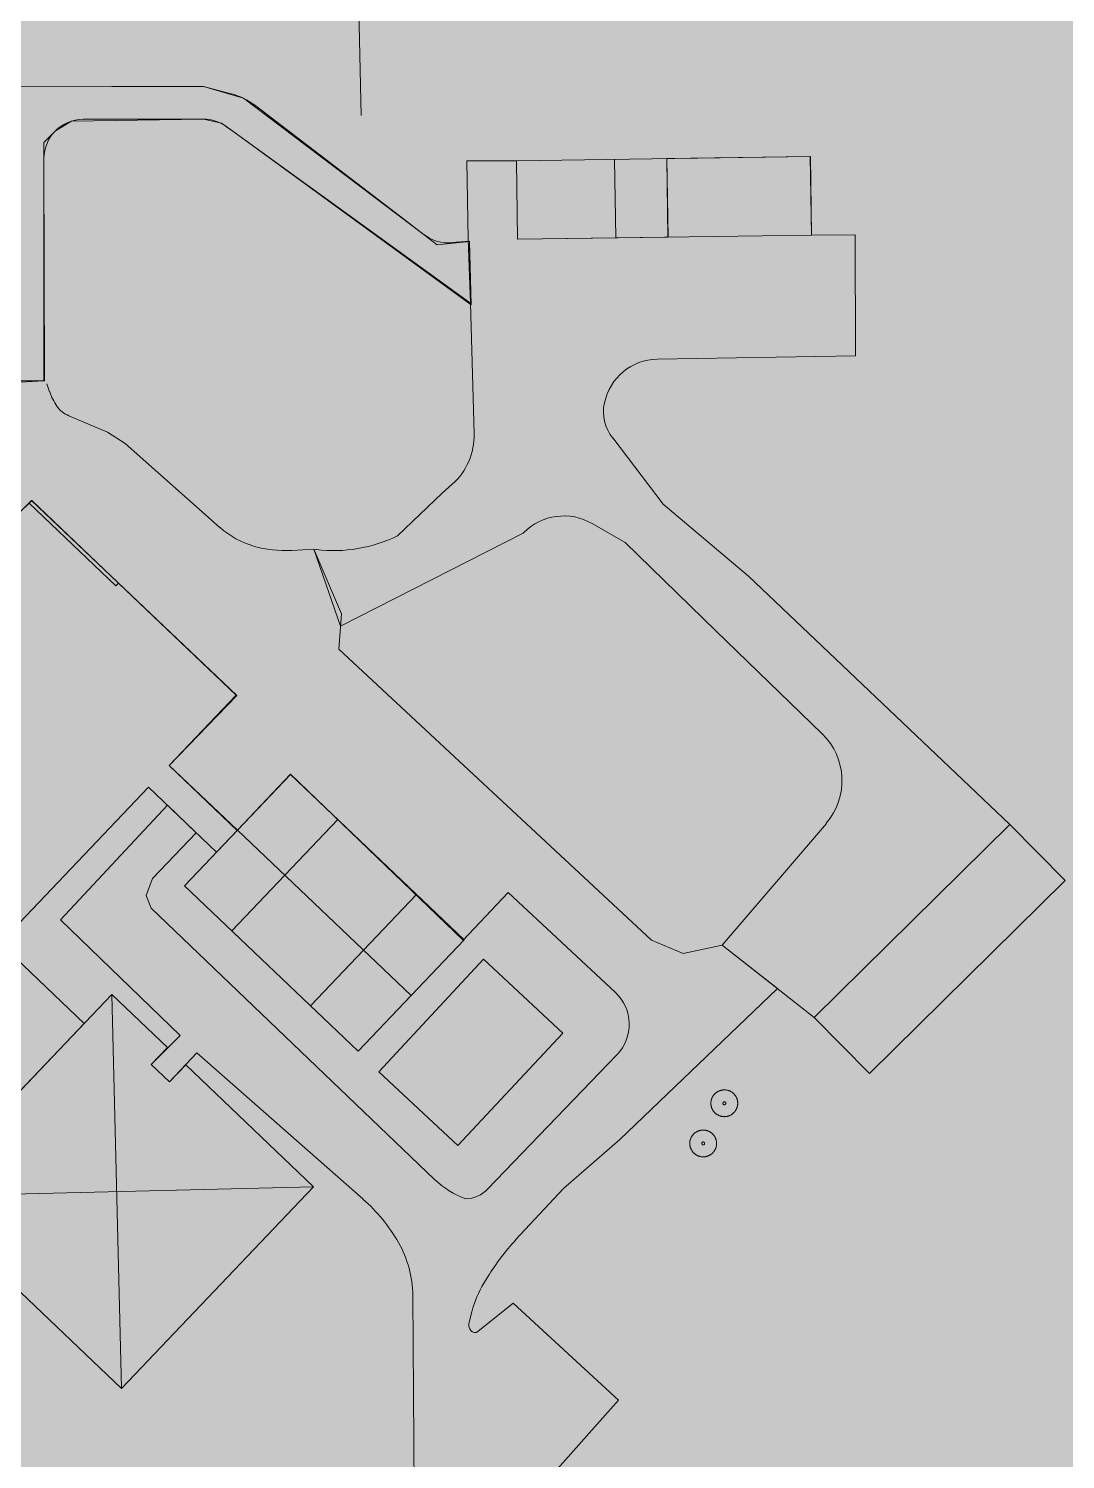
# Model space of a CAD drawing. Header units: metres. Extents: x 68582 to 69192, y 19191 to 19633.
# Drawn here: x 69034.2 to 69113.4, y 19351.9 to 19461.3 of the extents above; entities that cross this region are included whole.
import ezdxf

# ---------------------------------------------------------------- set-up
doc = ezdxf.new("R2010")
doc.units = ezdxf.units.M
doc.layers.get('0').update_dxf_attribs({"lineweight": 15})
doc.layers.add('Kasvillisuus', color=7, linetype='Continuous', lineweight=5)
doc.layers.add('None', color=7, linetype='Continuous', lineweight=5)

# ---------------------------------------------------------------- blocks, each defined once
blk = doc.blocks.new('Group-1402')
at = {"layer": 'Kasvillisuus', "color": 7, "linetype": 'Continuous', "lineweight": 5, "transparency": 33554687}
for points in [[(377.49, -183.45), (377.63, -183.21), (377.63, -182.67), (377.35, -182.19), (376.87, -181.92), (376.32, -181.93), (375.85, -182.2), (375.58, -182.68), (375.58, -183.23), (375.86, -183.7), (376.34, -183.97), (376.89, -183.97), (377.36, -183.69), (377.49, -183.45)], [(376.71, -182.9), (376.69, -182.88), (376.65, -182.84), (376.59, -182.83), (376.53, -182.86), (376.5, -182.91), (376.49, -182.97), (376.51, -183.02), (376.56, -183.06), (376.62, -183.06), (376.68, -183.04), (376.71, -182.99), (376.72, -182.93), (376.71, -182.9)]]:
    blk.add_open_spline(points, degree=2, dxfattribs=at)
blk = doc.blocks.new('Group-1401')
at = {"layer": 'Kasvillisuus', "color": 7, "linetype": 'Continuous', "lineweight": 5, "transparency": 33554687}
for points in [[(375.88, -186.52), (376.02, -186.28), (376.01, -185.73), (375.73, -185.26), (375.26, -184.99), (374.71, -185), (374.23, -185.27), (373.96, -185.75), (373.97, -186.3), (374.25, -186.77), (374.72, -187.04), (375.27, -187.04), (375.74, -186.76), (375.88, -186.52)], [(375.09, -185.97), (375.08, -185.94), (375.03, -185.91), (374.97, -185.9), (374.92, -185.93), (374.88, -185.98), (374.88, -186.03), (374.9, -186.09), (374.95, -186.12), (375.01, -186.13), (375.06, -186.11), (375.1, -186.06), (375.1, -186), (375.09, -185.97)]]:
    blk.add_open_spline(points, degree=2, dxfattribs=at)
blk = doc.blocks.new('Group-3')
at = {"layer": 'None', "linetype": 'Continuous', "lineweight": 0, "true_color": 0xbbbbbb, "transparency": 33554687}
blk.add_hatch(color=9, dxfattribs=at).paths.add_polyline_path([(360.72, -110.93), (383.18, -110.61), (383.26, -116.61), (360.81, -116.93)], flags=0)
at = {"layer": 'None', "color": 7, "linetype": 'Continuous', "lineweight": 5, "transparency": 33554687}
for p, q in [((368.22, -110.83), (368.31, -116.82)), ((372.22, -110.77), (372.31, -116.77))]:
    blk.add_line(p, q, dxfattribs=at)
blk.add_lwpolyline([(360.72, -110.93), (383.18, -110.61), (383.26, -116.61), (360.81, -116.93)], close=True, dxfattribs=at)

msp = doc.modelspace()

# ---------------------------------------------------------------- hatches: boundary and pattern name
at = {"true_color": 0xd1f0d1, "transparency": 33554687}
msp.add_hatch(color=254, dxfattribs=at).paths.add_polyline_path([(68588.12, 19191.44), (69192.3, 19191.44), (69192.3, 19628.23), (68588.12, 19628.23)], flags=0)
at = {"layer": 'Kasvillisuus', "true_color": 0xffffff, "transparency": 33554687}
msp.add_hatch(color=7, dxfattribs=at).paths.add_polyline_path([(68987.76, 19456.89), (69047.55, 19456.84), (69050.6, 19455.94), (69064.42, 19445.5), (69065.41, 19444.74), (69067.88, 19445), (69067.95, 19440.27), (69049.6, 19453.55), (69048.92, 19454.04), (69047.54, 19454.34), (69037.46, 19454.19), (69036.23, 19453.44), (69035.35, 19452.56), (69035.36, 19434.34), (69032.65, 19434.19), (69032.24, 19451.38), (69032.03, 19452.42), (69031.32, 19453.44), (69030.11, 19454.19), (69027.46, 19454.32), (69009.79, 19454.33), (69008.64, 19454.1), (69006.64, 19452.42), (69000.26, 19452.48), (68999.61, 19453.46), (68997.49, 19454.33), (68987.76, 19454.34)], flags=0)
at = {"layer": 'None', "linetype": 'Continuous', "lineweight": 0, "true_color": 0x777777, "transparency": 33554687}
msp.add_hatch(color=8, dxfattribs=at).paths.add_polyline_path([(69005.09, 19410.99), (69009.52, 19415.64), (69024.37, 19401.5), (69034.13, 19411.74), (69025.55, 19419.91), (69030.89, 19425.52), (69032.84, 19423.66), (69034.24, 19424.99), (69040.85, 19418.69), (69041.05, 19418.89), (69050.05, 19410.32), (69044.92, 19404.94), (69050.12, 19399.99), (69048.55, 19398.33), (69043.35, 19403.29), (69032, 19391.38), (69038.43, 19385.25), (69029.71, 19376.09), (69027.88, 19377.84), (69026.99, 19376.91), (69024.99, 19378.81), (69025.88, 19379.74), (69020.96, 19384.42), (69018.47, 19381.81), (69016.37, 19383.81), (69020.44, 19388.08), (69007.11, 19400.79), (69011.24, 19405.13)], flags=0)
at = {"layer": 'None', "linetype": 'Continuous', "lineweight": 0, "true_color": 0xbbbbbb, "transparency": 33554687}
for points in [[(69041.05, 19418.89), (69034.44, 19425.19), (69034.24, 19424.99), (69040.85, 19418.69)], [(69094.22, 19385.69), (69109.17, 19400.44), (69113.38, 19396.17), (69098.43, 19381.42)]]:
    msp.add_hatch(color=9, dxfattribs=at).paths.add_polyline_path(points, flags=0)
at = {"layer": 'None', "linetype": 'Continuous', "lineweight": 0, "true_color": 0x8f959b, "transparency": 33554687}
msp.add_hatch(color=252, dxfattribs=at).paths.add_polyline_path([(69046.1, 19395.76), (69054.2, 19404.26), (69067.46, 19391.64), (69059.36, 19383.13)], flags=0)
at = {"layer": 'None', "linetype": 'Continuous', "lineweight": 0, "transparency": 33554687}
msp.add_hatch(color=7, dxfattribs=at).paths.add_polyline_path([(69068.95, 19390.15), (69075, 19384.51), (69066.99, 19375.91), (69060.94, 19381.55)], flags=0)
msp.add_hatch(color=7, dxfattribs=at).paths.add_polyline_path([(69068.95, 19390.15), (69075, 19384.51), (69066.99, 19375.91), (69060.94, 19381.55)], flags=0)
msp.add_hatch(color=7, dxfattribs=at).paths.add_polyline_path([(69068.95, 19390.15), (69075, 19384.51), (69066.99, 19375.91), (69060.94, 19381.55)], flags=0)
at = {"layer": 'None', "linetype": 'Continuous', "lineweight": 0, "true_color": 0xffffff, "transparency": 33554687}
msp.add_hatch(color=7, dxfattribs=at).paths.add_polyline_path([(69025.85, 19372.04), (69040.54, 19387.46), (69044.8, 19383.4), (69043.55, 19382.1), (69044.95, 19380.77), (69046.19, 19382.07), (69055.96, 19372.77), (69041.27, 19357.35)], flags=0)

# ---------------------------------------------------------------- linework, layer by layer
at = {"layer": 'Kasvillisuus', "color": 7, "true_color": 0xffffff, "transparency": 33554687}
msp.add_lwpolyline([(68987.69, 19456.89), (69047.55, 19456.84), (69050.6, 19455.94), (69064.42, 19445.5), (69065.41, 19444.74), (69067.88, 19445), (69067.95, 19440.27), (69049.6, 19453.55), (69048.92, 19454.04), (69047.54, 19454.34), (69037.46, 19454.19), (69036.23, 19453.44), (69035.35, 19452.56), (69035.36, 19434.34), (69032.65, 19434.19)], dxfattribs=at)
at = {"layer": 'None', "color": 7, "linetype": 'Continuous', "lineweight": 5, "true_color": 0xffffff, "transparency": 33554687}
for p, q in [((68987.71, 19456.89), (69040.55, 19456.84)), ((69040.55, 19456.84), (69047.55, 19456.84)), ((69047.55, 19456.84), (69049.67, 19456.28)), ((69051.44, 19455.42), (69062.95, 19446.62)), ((69040.41, 19454.34), (69038.35, 19454.33)), ((69047.54, 19454.34), (69040.41, 19454.34)), ((69049.89, 19453.34), (69049.3, 19453.76)), ((69068, 19440.16), (69049.89, 19453.34)), ((69035.36, 19451.32), (69035.41, 19434.34)), ((69062.95, 19446.62), (69064.42, 19445.5)), ((69066.52, 19444.9), (69067.88, 19445.02)), ((69067.88, 19445.02), (69068, 19440.16)), ((69035.41, 19434.34), (69032.58, 19434.34))]:
    msp.add_line(p, q, dxfattribs=at)
at = {"layer": 'None', "color": 7, "linetype": 'Continuous', "lineweight": 5, "transparency": 33554687}
for p, q in [((69082.96, 19451.32), (69093.91, 19451.48)), ((69083.04, 19445.32), (69082.96, 19451.32)), ((69093.91, 19451.48), (69094, 19445.48)), ((69067.68, 19451.16), (69071.46, 19451.16)), ((69067.76, 19445.14), (69067.68, 19451.16)), ((69071.46, 19451.16), (69071.54, 19445.16)), ((69067.95, 19440.27), (69067.76, 19445.14)), ((69071.54, 19445.16), (69083.04, 19445.32)), ((69094, 19445.48), (69097.35, 19445.5)), ((69097.35, 19445.5), (69097.38, 19436.25)), ((69068.23, 19430.31), (69067.95, 19440.27)), ((69097.38, 19436.25), (69082.22, 19436.01)), ((69035.59, 19434.11), (69035.79, 19433.5)), ((69037.26, 19431.67), (69040.21, 19430.41)), ((69040.21, 19430.41), (69041.56, 19429.55)), ((69041.56, 19429.55), (69048.83, 19423.12)), ((69078.82, 19429.98), (69082.66, 19424.93)), ((69065.79, 19425.76), (69066.55, 19426.44)), ((69034.4, 19425.2), (69032.86, 19423.64)), ((69050.1, 19410.3), (69034.4, 19425.2)), ((69062.37, 19422.51), (69065.79, 19425.76)), ((69082.66, 19424.93), (69089.2, 19419.41)), ((69079.76, 19421.98), (69077.25, 19423.44)), ((69071.97, 19422.7), (69058.02, 19415.61)), ((69072.02, 19422.75), (69071.97, 19422.7)), ((69086.7, 19415.25), (69079.76, 19421.98)), ((69054.29, 19421.38), (69055.97, 19421.48)), ((69055.97, 19421.48), (69058.09, 19416.54)), ((69058.02, 19415.61), (69055.97, 19421.48)), ((69055.97, 19421.48), (69056.17, 19421.45)), ((69089.2, 19419.41), (69109.17, 19400.44)), ((69058.09, 19416.54), (69057.9, 19413.85)), ((69094.82, 19407.38), (69086.7, 19415.25)), ((69057.9, 19413.85), (69081.78, 19391.61)), ((69044.92, 19404.96), (69050.1, 19410.3)), ((69050.14, 19400), (69044.92, 19404.96)), ((69054.2, 19404.28), (69050.14, 19400)), ((69067.4, 19391.6), (69054.2, 19404.28)), ((69036.62, 19393.15), (69044.8, 19401.91)), ((69044.8, 19401.91), (69047, 19399.81)), ((69057.82, 19400.82), (69049.72, 19392.32)), ((69063.41, 19387.38), (69050.15, 19400.01)), ((69087.17, 19391.23), (69095.14, 19400.53)), ((69109.17, 19400.44), (69094.22, 19385.69)), ((69047, 19399.81), (69043.65, 19396.31)), ((69043.65, 19396.31), (69043.17, 19395.01)), ((69043.17, 19395.01), (69043.56, 19394.04)), ((69063.82, 19395.1), (69055.72, 19386.6)), ((69070.83, 19395.26), (69067.4, 19391.6)), ((69079.03, 19387.6), (69070.83, 19395.26)), ((69043.56, 19394.04), (69065.21, 19373.32)), ((69045.76, 19384.32), (69036.62, 19393.15)), ((69081.78, 19391.61), (69084.19, 19390.59)), ((69084.19, 19390.59), (69087.17, 19391.23)), ((69087.17, 19391.23), (69091.4, 19387.91)), ((69094.22, 19385.69), (69087.17, 19391.23)), ((69091.4, 19387.91), (69079.37, 19376.37)), ((69040.54, 19387.46), (69041.27, 19357.35)), ((69043.55, 19382.1), (69045.76, 19384.32)), ((69047.04, 19383.01), (69044.95, 19380.77)), ((69059.73, 19371.83), (69047.04, 19383.01)), ((69069.26, 19372.58), (69079.14, 19382.85)), ((69044.95, 19380.77), (69043.55, 19382.1)), ((69079.37, 19376.37), (69075.05, 19372.63)), ((69025.85, 19372.04), (69055.96, 19372.77)), ((69075.05, 19372.63), (69071.4, 19368.7)), ((69069.28, 19365.89), (69068.98, 19365.4)), ((69063.66, 19348.75), (69063.55, 19364.46)), ((69068.51, 19361.71), (69071.21, 19363.86)), ((69071.21, 19363.86), (69079.25, 19356.47)), ((69068.05, 19363.22), (69067.84, 19362.42)), ((69079.25, 19356.47), (69074.39, 19350.98))]:
    msp.add_line(p, q, dxfattribs=at)
for points in [[(68987.79, 19502.79), (69019.35, 19503.06), (69058.99, 19482.29), (69059.6, 19454.61)], [(69032.84, 19423.66), (69034.24, 19424.99), (69040.85, 19418.69), (69041.05, 19418.89), (69050.05, 19410.32), (69044.92, 19404.94), (69050.12, 19399.99), (69048.55, 19398.33), (69043.35, 19403.29), (69032, 19391.38), (69038.43, 19385.25), (69029.71, 19376.09)]]:
    msp.add_lwpolyline(points, dxfattribs=at)
for points in [[(69041.05, 19418.89), (69034.44, 19425.19), (69034.24, 19424.99), (69040.85, 19418.69)], [(69046.1, 19395.76), (69054.2, 19404.26), (69067.46, 19391.64), (69059.36, 19383.13)], [(69094.22, 19385.69), (69109.17, 19400.44), (69113.38, 19396.17), (69098.43, 19381.42)], [(69068.95, 19390.15), (69075, 19384.51), (69066.99, 19375.91), (69060.94, 19381.55)], [(69025.85, 19372.04), (69040.54, 19387.46), (69044.8, 19383.4), (69043.55, 19382.1), (69044.95, 19380.77), (69046.19, 19382.07), (69055.96, 19372.77), (69041.27, 19357.35)]]:
    msp.add_lwpolyline(points, close=True, dxfattribs=at)
at = {"layer": 'None', "color": 7, "linetype": 'Continuous', "lineweight": 5, "true_color": 0xffffff, "transparency": 33554687, "extrusion": (0, 0, -1)}
msp.add_arc((-69048.41, 19451.44), 5, 104.6956, 127.3713, dxfattribs=at)
at = {"layer": 'None', "color": 7, "linetype": 'Continuous', "lineweight": 5, "true_color": 0xffffff, "transparency": 33554687}
for centre, start, end in [((69038.36, 19451.33), 90.2263, 180.1783), ((69047.54, 19451.34), 53.9692, 90), ((69066.25, 19447.88), 232.6286, 275.1785)]:
    msp.add_arc(centre, 3, start, end, dxfattribs=at)
at = {"layer": 'None', "color": 7, "linetype": 'Continuous', "lineweight": 5, "transparency": 33554687}
for centre, radius, start, end in [((69082.29, 19431.81), 4.19, 90.9714, 168.1963), ((69039.9, 19434.88), 4.33, 198.5793, 214.7246), ((69081.37, 19432), 3.26, 168.1965, 218.429), ((69038.09, 19433.63), 2.13, 214.7246, 246.9194), ((69063.23, 19430.17), 5, 311.6871, 1.5756), ((69075.08, 19419.7), 4.32, 59.8587, 135.1453), ((69053.22, 19428.08), 6.62, 228.477, 253.8168), ((69057.5, 19432.39), 11.02, 263.0498, 296.2202), ((69053.79, 19430.07), 8.7, 253.8168, 273.2499), ((69091.34, 19403.79), 5, 319.4123, 45.8862), ((69076.77, 19385.18), 3.31, 1.232, 46.9594), ((69076.72, 19385.18), 3.36, 316.0956, 1.232), ((69069.92, 19378.24), 6.81, 226.2518, 249.914), ((69067.51, 19374.27), 2.43, 271.7357, 316.0956), ((69050.98, 19361.89), 13.24, 29.9904, 48.6108), ((69055.32, 19364.4), 8.22, 0.4166, 29.9904), ((69084.47, 19356.58), 17.82, 137.1589, 148.5091), ((69075.92, 19361.15), 8.14, 148.5091, 165.2686), ((69068.55, 19362.24), 0.733, 165.2686, 219.6107), ((69068.28, 19362.01), 0.384, 219.6107, 308.5193)]:
    msp.add_arc(centre, radius, start, end, dxfattribs=at)

# ---------------------------------------------------------------- block references
at = {"layer": 'Kasvillisuus', "color": 7, "transparency": 33554687}
for name in ['Group-1402', 'Group-1401']:
    msp.add_blockref(name, (68710.74, 19562.09), dxfattribs=at)
at = {"layer": 'None', "color": 7, "transparency": 33554687}
msp.add_blockref('Group-3', (68710.74, 19562.09), dxfattribs=at)

doc.saveas('drawing.dxf')
